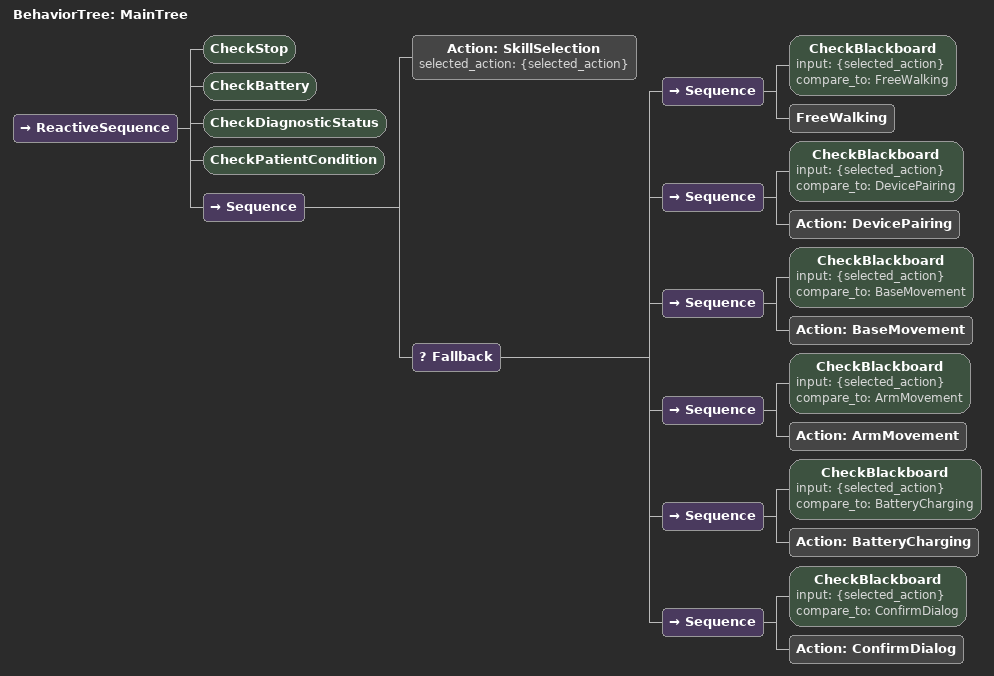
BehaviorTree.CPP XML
<root main_tree_to_execute = "MainTree" >

    <include path="FreeWalking.xml"/>

    <BehaviorTree ID="MainTree">
        <ReactiveSequence>
            <CheckStop/>
            <CheckBattery/>
            <CheckDiagnosticStatus/>
            <CheckPatientCondition/>
            <Sequence>
                <Action ID="SkillSelection" selected_action="{selected_action}" />
                <Fallback>
                    <Sequence>
                        <CheckBlackboard input="{selected_action}" compare_to="FreeWalking"/>
                        <FreeWalking/>
                    </Sequence>
                    <Sequence>
                        <CheckBlackboard input="{selected_action}" compare_to="DevicePairing"/>
                        <Action ID="DevicePairing"/>
                    </Sequence>
                    <Sequence>
                        <CheckBlackboard input="{selected_action}" compare_to="BaseMovement"/>
                        <Action ID="BaseMovement"/>
                    </Sequence>
                    <Sequence>
                        <CheckBlackboard input="{selected_action}" compare_to="ArmMovement"/>
                        <Action ID="ArmMovement"/>
                    </Sequence>
                    <Sequence>
                        <CheckBlackboard input="{selected_action}" compare_to="BatteryCharging"/>
                        <Action ID="BatteryCharging"/>
                    </Sequence>
                    <Sequence>
                        <CheckBlackboard input="{selected_action}" compare_to="ConfirmDialog"/>
                        <Action ID="ConfirmDialog"/>
                    </Sequence>
                </Fallback>
            </Sequence>
        </ReactiveSequence>
    </BehaviorTree>
 </root>
